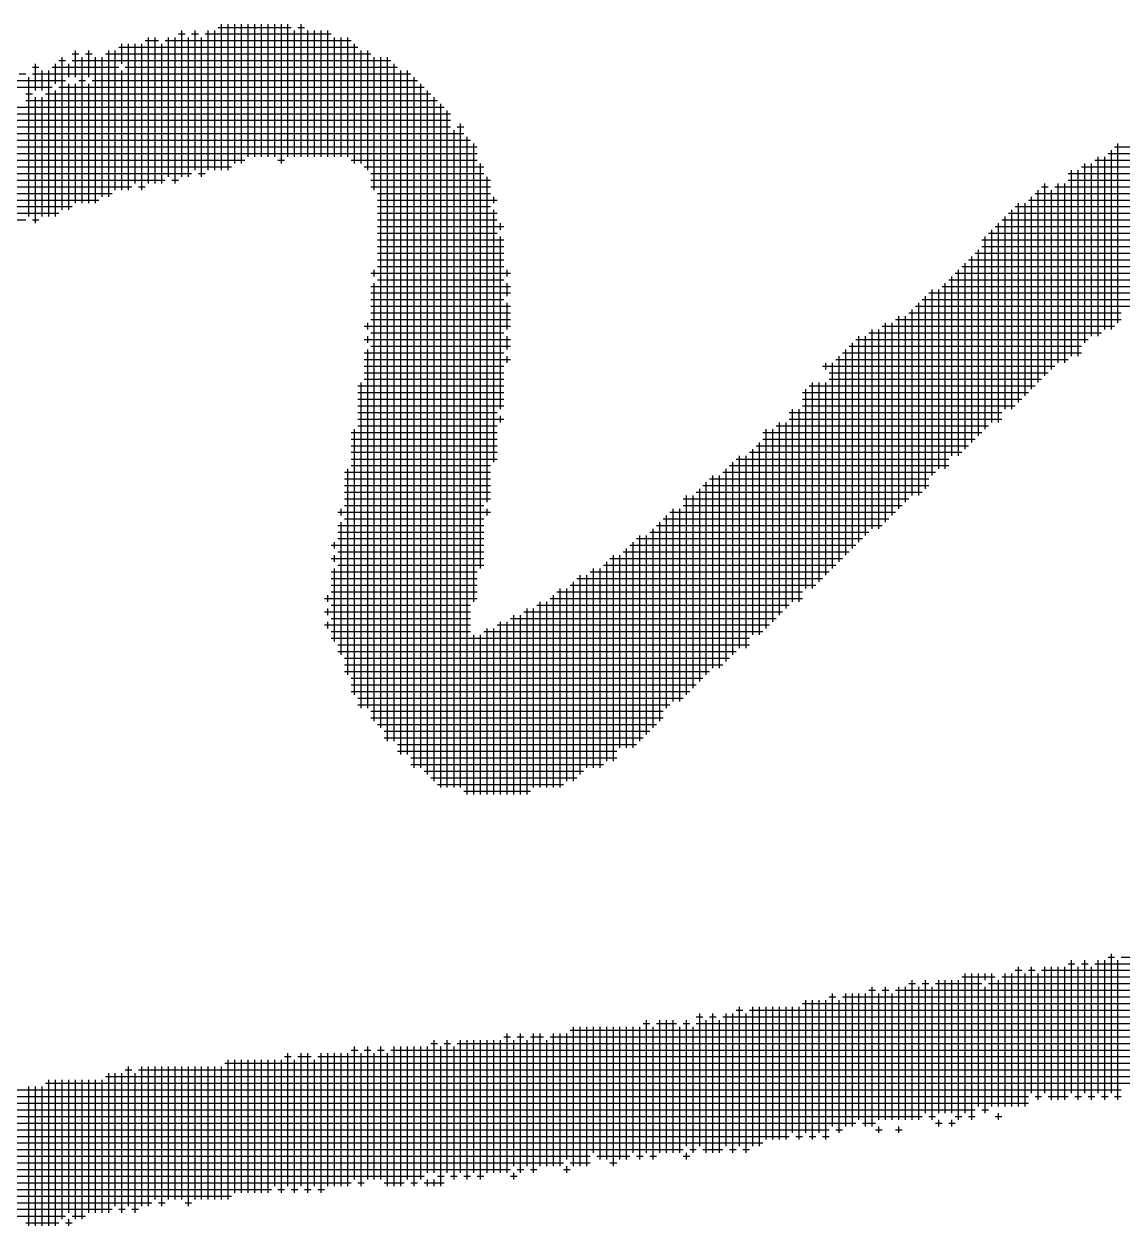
# Model space of a CAD drawing. Header units: feet. Extents: x 0 to 168200, y 0 to 118800.
# Drawn here: x 106353.8 to 106666.7, y 5468.2 to 5810.4 of the extents above; entities that cross this region are included whole.
import ezdxf
from ezdxf.enums import TextEntityAlignment as Align

# ---------------------------------------------------------------- set-up
doc = ezdxf.new("R2010")
doc.units = ezdxf.units.FT
doc.header["$LTSCALE"] = 1100
doc.header["$MEASUREMENT"] = 0
for name, color, linetype in [('CX-BORD', 3, 'CONTINUOUS'), ('CX-BORD-LIN1', 4, 'CONTINUOUS'), ('CX-BORD-LIN2', 3, 'CONTINUOUS'), ('CX-BORD-TEX2', 7, 'CONTINUOUS'), ('CX-BORD-TEX3', 6, 'CONTINUOUS')]:
    doc.layers.add(name, color=color, linetype=linetype)
doc.styles.add('TB_TEXT', font='')
doc.styles.add('TB_WBTXT', font='')
doc.styles.add('TB_WMTXT', font='')
doc.styles.get('TB_TEXT').set_extended_font_data('DotumChe')
doc.styles.get('TB_WBTXT').set_extended_font_data('Dotum')
doc.styles.get('TB_WMTXT').set_extended_font_data('DotumChe')

# ---------------------------------------------------------------- blocks, each defined once
blk = doc.blocks.new('CXBLKA1')
at = {"layer": 'CX-BORD-LIN1'}
for p, q in [((507.0504, 8.8442, 25.5521), (507.0504, 9.0521, 25.5521)), ((507.0598, 8.8442, 25.5521), (507.0598, 9.0521, 25.5521)), ((507.0693, 8.8536, 25.5521), (507.0693, 9.0521, 25.5521)), ((507.0788, 8.8536, 25.5521), (507.0788, 9.0521, 25.5521)), ((507.0882, 8.8631, 25.5521), (507.0882, 9.0521, 25.5521)), ((507.0977, 8.8631, 25.5521), (507.0977, 9.0521, 25.5521)), ((507.1071, 8.8631, 25.5521), (507.1071, 9.0521, 25.5521)), ((507.1166, 8.8631, 25.5521), (507.1166, 9.0521, 25.5521)), ((507.126, 8.8631, 25.5521), (507.126, 9.0521, 25.5521)), ((507.1355, 8.8536, 25.5521), (507.1355, 9.0521, 25.5521)), ((507.1449, 8.8631, 25.5521), (507.1449, 9.0521, 25.5521)), ((507.1638, 8.8631, 25.5521), (507.1638, 9.0521, 25.5521)), ((506.9889, 9.038, 25.5521), (506.9984, 9.038, 25.5521)), ((506.9937, 8.8347, 25.5521), (506.9937, 9.0427, 25.5521)), ((507.0078, 9.038, 25.5521), (507.0173, 9.038, 25.5521)), ((507.0126, 8.8442, 25.5521), (507.0126, 9.0427, 25.5521)), ((507.0268, 9.038, 25.5521), (507.2064, 9.038, 25.5521)), ((507.0315, 8.8442, 25.5521), (507.0315, 9.0427, 25.5521)), ((507.0409, 8.8442, 25.5521), (507.0409, 9.0427, 25.5521)), ((507.0457, 9.0474, 25.5521), (507.1497, 9.0474, 25.5521)), ((507.1544, 8.8631, 25.5521), (507.1544, 9.0427, 25.5521)), ((507.1591, 9.0474, 25.5521), (507.1686, 9.0474, 25.5521)), ((507.1733, 8.8631, 25.5521), (507.1733, 9.0427, 25.5521)), ((507.1827, 8.8631, 25.5521), (507.1827, 9.0427, 25.5521)), ((507.1922, 8.8631, 25.5521), (507.1922, 9.0427, 25.5521)), ((507.2016, 8.8631, 25.5521), (507.2016, 9.0427, 25.5521)), ((506.9039, 9.019, 25.5521), (507.2442, 9.019, 25.5521)), ((506.9086, 8.9954, 25.5521), (506.9086, 9.0238, 25.5521)), ((506.918, 8.8158, 25.5521), (506.918, 9.0238, 25.5521)), ((506.9275, 8.8252, 25.5521), (506.9275, 9.0238, 25.5521)), ((506.9369, 8.8158, 25.5521), (506.9369, 9.0238, 25.5521)), ((506.9417, 9.0285, 25.5521), (506.9606, 9.0285, 25.5521)), ((506.9464, 8.8252, 25.5521), (506.9464, 9.0332, 25.5521)), ((506.9559, 8.8252, 25.5521), (506.9559, 9.0332, 25.5521)), ((506.9653, 8.8252, 25.5521), (506.9653, 9.0238, 25.5521)), ((506.97, 9.0285, 25.5521), (507.2347, 9.0285, 25.5521)), ((506.9748, 8.8347, 25.5521), (506.9748, 9.0332, 25.5521)), ((506.9842, 8.8252, 25.5521), (506.9842, 9.0332, 25.5521)), ((507.0031, 8.8347, 25.5521), (507.0031, 9.0332, 25.5521)), ((507.022, 8.8347, 25.5521), (507.022, 9.0332, 25.5521)), ((507.2111, 8.8631, 25.5521), (507.2111, 9.0332, 25.5521)), ((507.2206, 8.8631, 25.5521), (507.2206, 9.0332, 25.5521)), ((507.23, 8.8631, 25.5521), (507.23, 9.0332, 25.5521)), ((507.2395, 8.8536, 25.5521), (507.2395, 9.0238, 25.5521)), ((506.8235, 8.7874, 25.5521), (506.8235, 9.0049, 25.5521)), ((506.8377, 9.0096, 25.5521), (506.8471, 9.0096, 25.5521)), ((506.8424, 8.9765, 25.5521), (506.8424, 9.0143, 25.5521)), ((506.8519, 8.7969, 25.5521), (506.8519, 9.0049, 25.5521)), ((506.8566, 9.0096, 25.5521), (506.866, 9.0096, 25.5521)), ((506.8613, 8.9765, 25.5521), (506.8613, 9.0143, 25.5521)), ((506.8708, 8.7969, 25.5521), (506.8708, 9.0049, 25.5521)), ((506.8802, 8.8063, 25.5521), (506.8802, 9.0049, 25.5521)), ((506.885, 9.0096, 25.5521), (507.2631, 9.0096, 25.5521)), ((506.8897, 8.8063, 25.5521), (506.8897, 9.0143, 25.5521)), ((506.8991, 8.8158, 25.5521), (506.8991, 9.0143, 25.5521)), ((507.2489, 8.8536, 25.5521), (507.2489, 9.0143, 25.5521)), ((507.2584, 8.8442, 25.5521), (507.2584, 9.0143, 25.5521)), ((507.2678, 8.8158, 25.5521), (507.2678, 9.0049, 25.5521)), ((507.2773, 8.05, 25.5521), (507.2773, 9.0049, 25.5521)), ((507.2867, 8.0311, 25.5521), (507.2867, 9.0049, 25.5521)), ((506.781, 8.9907, 25.5521), (506.7904, 8.9907, 25.5521)), ((506.7857, 8.9576, 25.5521), (506.7857, 8.9954, 25.5521)), ((506.7951, 8.9576, 25.5521), (506.7951, 8.986, 25.5521)), ((506.8046, 8.778, 25.5521), (506.8046, 8.986, 25.5521)), ((506.8093, 8.9907, 25.5521), (506.9039, 8.9907, 25.5521)), ((506.814, 8.9671, 25.5521), (506.814, 8.9954, 25.5521)), ((506.8188, 9.0001, 25.5521), (506.8282, 9.0001, 25.5521)), ((506.833, 8.9765, 25.5521), (506.833, 8.9954, 25.5521)), ((506.8377, 9.0001, 25.5521), (507.2915, 9.0001, 25.5521)), ((506.9086, 8.8158, 25.5521), (506.9086, 8.986, 25.5521)), ((506.9133, 8.9907, 25.5521), (507.3009, 8.9907, 25.5521)), ((507.2962, 8.0311, 25.5521), (507.2962, 8.9954, 25.5521)), ((507.3056, 8.0122, 25.5521), (507.3056, 8.986, 25.5521)), ((507.3151, 8.0122, 25.5521), (507.3151, 8.986, 25.5521)), ((506.7526, 8.9718, 25.5521), (506.8282, 8.9718, 25.5521)), ((506.7621, 8.9812, 25.5521), (506.7715, 8.9812, 25.5521)), ((506.7762, 8.778, 25.5521), (506.7762, 8.9765, 25.5521)), ((506.781, 8.9812, 25.5521), (507.3198, 8.9812, 25.5521)), ((506.833, 8.7874, 25.5521), (506.833, 8.9671, 25.5521)), ((506.8424, 8.7969, 25.5521), (506.8424, 8.9671, 25.5521)), ((506.8471, 8.9718, 25.5521), (506.8566, 8.9718, 25.5521)), ((506.8613, 8.7969, 25.5521), (506.8613, 8.9671, 25.5521)), ((506.866, 8.9718, 25.5521), (507.3293, 8.9718, 25.5521)), ((507.3245, 7.9933, 25.5521), (507.3245, 8.9765, 25.5521)), ((507.334, 7.9933, 25.5521), (507.334, 8.9671, 25.5521)), ((506.7053, 8.9623, 25.5521), (506.8093, 8.9623, 25.5521)), ((506.7715, 8.9529, 25.5521), (506.781, 8.9529, 25.5521)), ((506.7999, 8.9529, 25.5521), (507.3482, 8.9529, 25.5521)), ((506.814, 8.778, 25.5521), (506.814, 8.9576, 25.5521)), ((506.8188, 8.9623, 25.5521), (507.3387, 8.9623, 25.5521)), ((507.3435, 7.9839, 25.5521), (507.3435, 8.9576, 25.5521)), ((506.6013, 8.934, 25.5521), (507.3671, 8.934, 25.5521)), ((506.7715, 8.9434, 25.5521), (507.3576, 8.9434, 25.5521)), ((506.7857, 8.7685, 25.5521), (506.7857, 8.9481, 25.5521)), ((506.7951, 8.778, 25.5521), (506.7951, 8.9481, 25.5521)), ((507.3529, 7.9744, 25.5521), (507.3529, 8.9481, 25.5521)), ((507.3624, 7.965, 25.5521), (507.3624, 8.9387, 25.5521)), ((506.5541, 8.9151, 25.5521), (507.3765, 8.9151, 25.5521)), ((506.7053, 8.9245, 25.5521), (507.3765, 8.9245, 25.5521)), ((507.3718, 7.965, 25.5521), (507.3718, 8.9292, 25.5521)), ((506.5352, 8.9056, 25.5521), (507.3765, 8.9056, 25.5521)), ((507.3813, 7.965, 25.5521), (507.3813, 8.9009, 25.5521)), ((507.386, 8.9056, 25.5521), (507.3954, 8.9056, 25.5521)), ((507.3907, 7.965, 25.5521), (507.3907, 8.9103, 25.5521)), ((506.6013, 8.8867, 25.5521), (507.4049, 8.8867, 25.5521)), ((506.6297, 8.8961, 25.5521), (507.3954, 8.8961, 25.5521)), ((507.4002, 7.9555, 25.5521), (507.4002, 8.8914, 25.5521)), ((507.4096, 8.2297, 25.5521), (507.4096, 8.882, 25.5521)), ((508.3266, 8.6267, 25.5521), (508.3266, 8.882, 25.5521)), ((506.5541, 8.8678, 25.5521), (507.4144, 8.8678, 25.5521)), ((506.573, 8.8772, 25.5521), (507.4144, 8.8772, 25.5521)), ((508.3125, 8.8678, 25.5521), (508.6717, 8.8678, 25.5521)), ((508.3172, 8.6173, 25.5521), (508.3172, 8.8725, 25.5521)), ((508.3219, 8.8772, 25.5521), (508.6717, 8.8772, 25.5521)), ((506.4974, 8.8489, 25.5521), (507.0646, 8.8489, 25.5521)), ((506.5352, 8.8583, 25.5521), (507.0835, 8.8583, 25.5521)), ((507.1307, 8.8583, 25.5521), (507.1402, 8.8583, 25.5521)), ((507.2347, 8.8583, 25.5521), (507.4144, 8.8583, 25.5521)), ((507.2536, 8.8489, 25.5521), (507.4238, 8.8489, 25.5521)), ((507.4191, 8.2769, 25.5521), (507.4191, 8.8536, 25.5521)), ((508.2746, 8.8489, 25.5521), (508.6339, 8.8489, 25.5521)), ((508.2794, 8.5984, 25.5521), (508.2794, 8.8536, 25.5521)), ((508.2888, 8.6078, 25.5521), (508.2888, 8.8536, 25.5521)), ((508.2935, 8.8583, 25.5521), (508.6528, 8.8583, 25.5521)), ((508.2983, 8.6078, 25.5521), (508.2983, 8.8631, 25.5521)), ((508.3077, 8.6173, 25.5521), (508.3077, 8.8631, 25.5521)), ((506.4501, 8.83, 25.5521), (506.97, 8.83, 25.5521)), ((506.4784, 8.8394, 25.5521), (507.0078, 8.8394, 25.5521)), ((506.9795, 8.83, 25.5521), (506.9889, 8.83, 25.5521)), ((507.0173, 8.8394, 25.5521), (507.0268, 8.8394, 25.5521)), ((507.2631, 8.8394, 25.5521), (507.4238, 8.8394, 25.5521)), ((507.2631, 8.83, 25.5521), (507.4333, 8.83, 25.5521)), ((507.4285, 8.3715, 25.5521), (507.4285, 8.8347, 25.5521)), ((508.2557, 8.8394, 25.5521), (508.615, 8.8394, 25.5521)), ((508.2557, 8.83, 25.5521), (508.6055, 8.83, 25.5521)), ((508.2605, 8.5794, 25.5521), (508.2605, 8.8442, 25.5521)), ((508.2699, 8.5794, 25.5521), (508.2699, 8.8442, 25.5521)), ((506.4312, 8.8205, 25.5521), (506.9228, 8.8205, 25.5521)), ((506.9322, 8.8205, 25.5521), (506.9417, 8.8205, 25.5521)), ((507.2631, 8.8205, 25.5521), (507.4333, 8.8205, 25.5521)), ((508.2132, 8.5416, 25.5521), (508.2132, 8.8158, 25.5521)), ((508.2179, 8.8205, 25.5521), (508.2274, 8.8205, 25.5521)), ((508.2226, 8.5511, 25.5521), (508.2226, 8.8252, 25.5521)), ((508.2321, 8.5605, 25.5521), (508.2321, 8.8158, 25.5521)), ((508.2368, 8.8205, 25.5521), (508.5866, 8.8205, 25.5521)), ((508.2416, 8.57, 25.5521), (508.2416, 8.8252, 25.5521)), ((508.251, 8.57, 25.5521), (508.251, 8.8252, 25.5521)), ((506.4028, 8.8016, 25.5521), (506.8755, 8.8016, 25.5521)), ((506.4217, 8.8111, 25.5521), (506.8944, 8.8111, 25.5521)), ((507.2726, 8.8111, 25.5521), (507.4333, 8.8111, 25.5521)), ((507.2726, 8.8016, 25.5521), (507.4427, 8.8016, 25.5521)), ((507.438, 8.7969, 25.5521), (507.438, 8.8063, 25.5521)), ((508.1848, 8.5133, 25.5521), (508.1848, 8.7969, 25.5521)), ((508.1943, 8.5227, 25.5521), (508.1943, 8.7969, 25.5521)), ((508.199, 8.8016, 25.5521), (508.5582, 8.8016, 25.5521)), ((508.2037, 8.5322, 25.5521), (508.2037, 8.8063, 25.5521)), ((508.2085, 8.8111, 25.5521), (508.5772, 8.8111, 25.5521)), ((506.1476, 8.7827, 25.5521), (506.8188, 8.7827, 25.5521)), ((506.3839, 8.7922, 25.5521), (506.8377, 8.7922, 25.5521)), ((507.2726, 8.7922, 25.5521), (507.4333, 8.7922, 25.5521)), ((507.2726, 8.7827, 25.5521), (507.4427, 8.7827, 25.5521)), ((507.438, 8.4282, 25.5521), (507.438, 8.7874, 25.5521)), ((508.1706, 8.7827, 25.5521), (508.5393, 8.7827, 25.5521)), ((508.1754, 8.5038, 25.5521), (508.1754, 8.7874, 25.5521)), ((508.1801, 8.7922, 25.5521), (508.5582, 8.7922, 25.5521)), ((506.1476, 8.7733, 25.5521), (506.7715, 8.7733, 25.5521)), ((506.781, 8.7733, 25.5521), (506.7904, 8.7733, 25.5521)), ((507.2726, 8.7733, 25.5521), (507.4427, 8.7733, 25.5521)), ((507.2726, 8.7638, 25.5521), (507.4522, 8.7638, 25.5521)), ((507.4474, 8.7591, 25.5521), (507.4474, 8.7685, 25.5521)), ((508.1517, 8.7638, 25.5521), (508.511, 8.7638, 25.5521)), ((508.1565, 8.4849, 25.5521), (508.1565, 8.7685, 25.5521)), ((508.1612, 8.7733, 25.5521), (508.5204, 8.7733, 25.5521)), ((508.1659, 8.5038, 25.5521), (508.1659, 8.778, 25.5521)), ((507.2726, 8.7543, 25.5521), (507.4427, 8.7543, 25.5521)), ((507.2726, 8.7449, 25.5521), (507.4522, 8.7449, 25.5521)), ((507.4474, 8.5038, 25.5521), (507.4474, 8.7496, 25.5521)), ((508.1328, 8.7449, 25.5521), (508.4826, 8.7449, 25.5521)), ((508.1376, 8.4755, 25.5521), (508.1376, 8.7496, 25.5521)), ((508.1423, 8.7543, 25.5521), (508.5015, 8.7543, 25.5521)), ((508.147, 8.4849, 25.5521), (508.147, 8.7591, 25.5521)), ((507.2726, 8.7354, 25.5521), (507.4522, 8.7354, 25.5521)), ((508.1281, 8.466, 25.5521), (508.1281, 8.7307, 25.5521)), ((508.1328, 8.7354, 25.5521), (508.4732, 8.7354, 25.5521)), ((507.2726, 8.726, 25.5521), (507.4522, 8.726, 25.5521)), ((507.2726, 8.7165, 25.5521), (507.4522, 8.7165, 25.5521)), ((508.1092, 8.4471, 25.5521), (508.1092, 8.7118, 25.5521)), ((508.1139, 8.7165, 25.5521), (508.4448, 8.7165, 25.5521)), ((508.1187, 8.4566, 25.5521), (508.1187, 8.7213, 25.5521)), ((508.1234, 8.726, 25.5521), (508.4637, 8.726, 25.5521)), ((507.2631, 8.6976, 25.5521), (507.4616, 8.6976, 25.5521)), ((507.2678, 8.6929, 25.5521), (507.2678, 8.7023, 25.5521)), ((507.2726, 8.7071, 25.5521), (507.4522, 8.7071, 25.5521)), ((507.4569, 8.6929, 25.5521), (507.4569, 8.7023, 25.5521)), ((508.0903, 8.4376, 25.5521), (508.0903, 8.6929, 25.5521)), ((508.095, 8.6976, 25.5521), (508.407, 8.6976, 25.5521)), ((508.0997, 8.4376, 25.5521), (508.0997, 8.7023, 25.5521)), ((508.1045, 8.7071, 25.5521), (508.4259, 8.7071, 25.5521)), ((507.2631, 8.6787, 25.5521), (507.4616, 8.6787, 25.5521)), ((507.2678, 8.0595, 25.5521), (507.2678, 8.6834, 25.5521)), ((507.2726, 8.6882, 25.5521), (507.4522, 8.6882, 25.5521)), ((507.4569, 8.6645, 25.5521), (507.4569, 8.6834, 25.5521)), ((508.0761, 8.6787, 25.5521), (508.3881, 8.6787, 25.5521)), ((508.0808, 8.4187, 25.5521), (508.0808, 8.6834, 25.5521)), ((508.0856, 8.6882, 25.5521), (508.3975, 8.6882, 25.5521)), ((507.2631, 8.6693, 25.5521), (507.4616, 8.6693, 25.5521)), ((507.2631, 8.6598, 25.5521), (507.4522, 8.6598, 25.5521)), ((508.0478, 8.6598, 25.5521), (508.3597, 8.6598, 25.5521)), ((508.0525, 8.3904, 25.5521), (508.0525, 8.6645, 25.5521)), ((508.0572, 8.6693, 25.5521), (508.3692, 8.6693, 25.5521)), ((508.0619, 8.4093, 25.5521), (508.0619, 8.674, 25.5521)), ((508.0714, 8.4187, 25.5521), (508.0714, 8.674, 25.5521)), ((507.2631, 8.6504, 25.5521), (507.4616, 8.6504, 25.5521)), ((507.4569, 8.6173, 25.5521), (507.4569, 8.6551, 25.5521)), ((508.0336, 8.3809, 25.5521), (508.0336, 8.6456, 25.5521)), ((508.0383, 8.6504, 25.5521), (508.3503, 8.6504, 25.5521)), ((508.043, 8.3809, 25.5521), (508.043, 8.6551, 25.5521)), ((507.2584, 8.6173, 25.5521), (507.2584, 8.6267, 25.5521)), ((507.2631, 8.6409, 25.5521), (507.4616, 8.6409, 25.5521)), ((507.2631, 8.6314, 25.5521), (507.4616, 8.6314, 25.5521)), ((507.9958, 8.3431, 25.5521), (507.9958, 8.6267, 25.5521)), ((508.0052, 8.3526, 25.5521), (508.0052, 8.6267, 25.5521)), ((508.0099, 8.6314, 25.5521), (508.3314, 8.6314, 25.5521)), ((508.0147, 8.362, 25.5521), (508.0147, 8.6362, 25.5521)), ((508.0241, 8.3715, 25.5521), (508.0241, 8.6362, 25.5521)), ((508.0288, 8.6409, 25.5521), (508.3314, 8.6409, 25.5521)), ((507.2536, 8.622, 25.5521), (507.4616, 8.622, 25.5521)), ((507.2584, 8.5984, 25.5521), (507.2584, 8.6078, 25.5521)), ((507.2631, 8.6125, 25.5521), (507.4522, 8.6125, 25.5521)), ((507.4569, 8.5889, 25.5521), (507.4569, 8.6078, 25.5521)), ((507.9579, 8.3147, 25.5521), (507.9579, 8.6078, 25.5521)), ((507.9674, 8.3242, 25.5521), (507.9674, 8.6078, 25.5521)), ((507.9721, 8.6125, 25.5521), (508.303, 8.6125, 25.5521)), ((507.9768, 8.3337, 25.5521), (507.9768, 8.6173, 25.5521)), ((507.9863, 8.3337, 25.5521), (507.9863, 8.6173, 25.5521)), ((507.991, 8.622, 25.5521), (508.3219, 8.622, 25.5521)), ((507.2536, 8.6031, 25.5521), (507.4616, 8.6031, 25.5521)), ((507.2631, 8.5936, 25.5521), (507.4616, 8.5936, 25.5521)), ((507.9438, 8.5936, 25.5521), (508.2746, 8.5936, 25.5521)), ((507.9485, 8.3053, 25.5521), (507.9485, 8.5984, 25.5521)), ((507.9532, 8.6031, 25.5521), (508.2841, 8.6031, 25.5521)), ((507.2536, 8.5842, 25.5521), (507.4522, 8.5842, 25.5521)), ((507.2536, 8.5747, 25.5521), (507.4616, 8.5747, 25.5521)), ((507.2584, 8.0784, 25.5521), (507.2584, 8.5889, 25.5521)), ((507.4569, 8.57, 25.5521), (507.4569, 8.5794, 25.5521)), ((507.9249, 8.5747, 25.5521), (508.2557, 8.5747, 25.5521)), ((507.9296, 8.2864, 25.5521), (507.9296, 8.5794, 25.5521)), ((507.9343, 8.5842, 25.5521), (508.2746, 8.5842, 25.5521)), ((507.939, 8.2958, 25.5521), (507.939, 8.5889, 25.5521)), ((507.2536, 8.5653, 25.5521), (507.4522, 8.5653, 25.5521)), ((507.2536, 8.5558, 25.5521), (507.4522, 8.5558, 25.5521)), ((507.9059, 8.5653, 25.5521), (508.2368, 8.5653, 25.5521)), ((507.9107, 8.5605, 25.5521), (507.9107, 8.57, 25.5521)), ((507.9154, 8.5558, 25.5521), (508.2274, 8.5558, 25.5521)), ((507.9201, 8.2769, 25.5521), (507.9201, 8.57, 25.5521)), ((507.2489, 8.0784, 25.5521), (507.2489, 8.5416, 25.5521)), ((507.2536, 8.5464, 25.5521), (507.4522, 8.5464, 25.5521)), ((507.8918, 8.2486, 25.5521), (507.8918, 8.5416, 25.5521)), ((507.9012, 8.258, 25.5521), (507.9012, 8.5416, 25.5521)), ((507.9107, 8.2675, 25.5521), (507.9107, 8.5416, 25.5521)), ((507.9154, 8.5464, 25.5521), (508.2179, 8.5464, 25.5521)), ((507.2442, 8.5369, 25.5521), (507.4522, 8.5369, 25.5521)), ((507.2442, 8.5275, 25.5521), (507.4522, 8.5275, 25.5521)), ((507.8776, 8.5275, 25.5521), (508.199, 8.5275, 25.5521)), ((507.8823, 8.2486, 25.5521), (507.8823, 8.5322, 25.5521)), ((507.887, 8.5369, 25.5521), (508.2085, 8.5369, 25.5521)), ((507.2442, 8.518, 25.5521), (507.4522, 8.518, 25.5521)), ((507.2442, 8.5085, 25.5521), (507.4522, 8.5085, 25.5521)), ((507.8776, 8.518, 25.5521), (508.1896, 8.518, 25.5521)), ((507.8776, 8.5085, 25.5521), (508.1801, 8.5085, 25.5521)), ((507.2442, 8.4991, 25.5521), (507.4427, 8.4991, 25.5521)), ((507.2442, 8.4896, 25.5521), (507.4522, 8.4896, 25.5521)), ((507.4474, 8.4849, 25.5521), (507.4474, 8.4944, 25.5521)), ((507.8587, 8.4991, 25.5521), (508.1612, 8.4991, 25.5521)), ((507.8587, 8.4896, 25.5521), (508.1612, 8.4896, 25.5521)), ((507.8634, 8.2297, 25.5521), (507.8634, 8.5038, 25.5521)), ((507.8729, 8.2297, 25.5521), (507.8729, 8.5038, 25.5521)), ((507.2347, 8.4707, 25.5521), (507.4427, 8.4707, 25.5521)), ((507.2395, 8.0973, 25.5521), (507.2395, 8.4755, 25.5521)), ((507.2442, 8.4802, 25.5521), (507.4427, 8.4802, 25.5521)), ((507.8209, 8.4707, 25.5521), (508.1328, 8.4707, 25.5521)), ((507.8256, 8.1918, 25.5521), (507.8256, 8.4755, 25.5521)), ((507.835, 8.2013, 25.5521), (507.835, 8.4755, 25.5521)), ((507.8398, 8.4802, 25.5521), (508.1423, 8.4802, 25.5521)), ((507.8445, 8.2108, 25.5521), (507.8445, 8.4849, 25.5521)), ((507.854, 8.2202, 25.5521), (507.854, 8.4849, 25.5521)), ((507.2347, 8.4613, 25.5521), (507.4427, 8.4613, 25.5521)), ((507.8161, 8.1824, 25.5521), (507.8161, 8.4566, 25.5521)), ((507.8209, 8.4613, 25.5521), (508.1234, 8.4613, 25.5521)), ((507.2347, 8.4518, 25.5521), (507.4427, 8.4518, 25.5521)), ((507.2347, 8.4424, 25.5521), (507.4427, 8.4424, 25.5521)), ((507.7878, 8.1635, 25.5521), (507.7878, 8.4376, 25.5521)), ((507.7972, 8.1635, 25.5521), (507.7972, 8.4376, 25.5521)), ((507.802, 8.4424, 25.5521), (508.1045, 8.4424, 25.5521)), ((507.8067, 8.1824, 25.5521), (507.8067, 8.4471, 25.5521)), ((507.8114, 8.4518, 25.5521), (508.1139, 8.4518, 25.5521)), ((507.23, 8.1257, 25.5521), (507.23, 8.4187, 25.5521)), ((507.2347, 8.4329, 25.5521), (507.4427, 8.4329, 25.5521)), ((507.2347, 8.4235, 25.5521), (507.4333, 8.4235, 25.5521)), ((507.7689, 8.1446, 25.5521), (507.7689, 8.4187, 25.5521)), ((507.7736, 8.4235, 25.5521), (508.0856, 8.4235, 25.5521)), ((507.7783, 8.154, 25.5521), (507.7783, 8.4282, 25.5521)), ((507.783, 8.4329, 25.5521), (508.0856, 8.4329, 25.5521)), ((507.2253, 8.414, 25.5521), (507.4333, 8.414, 25.5521)), ((507.2253, 8.4046, 25.5521), (507.4333, 8.4046, 25.5521)), ((507.7452, 8.4046, 25.5521), (508.0572, 8.4046, 25.5521)), ((507.75, 8.1351, 25.5521), (507.75, 8.4093, 25.5521)), ((507.7594, 8.1351, 25.5521), (507.7594, 8.4093, 25.5521)), ((507.7641, 8.414, 25.5521), (508.0667, 8.414, 25.5521)), ((507.2253, 8.3951, 25.5521), (507.4333, 8.3951, 25.5521)), ((507.2253, 8.3856, 25.5521), (507.4333, 8.3856, 25.5521)), ((507.7263, 8.3856, 25.5521), (508.0478, 8.3856, 25.5521)), ((507.7311, 8.1162, 25.5521), (507.7311, 8.3904, 25.5521)), ((507.7358, 8.3951, 25.5521), (508.0572, 8.3951, 25.5521)), ((507.7405, 8.1257, 25.5521), (507.7405, 8.3998, 25.5521)), ((507.2253, 8.3762, 25.5521), (507.4333, 8.3762, 25.5521)), ((507.7074, 8.3762, 25.5521), (508.0288, 8.3762, 25.5521)), ((507.7121, 8.0973, 25.5521), (507.7121, 8.3809, 25.5521)), ((507.7216, 8.1068, 25.5521), (507.7216, 8.3809, 25.5521)), ((507.2158, 8.3573, 25.5521), (507.4333, 8.3573, 25.5521)), ((507.2206, 8.3526, 25.5521), (507.2206, 8.362, 25.5521)), ((507.2253, 8.3667, 25.5521), (507.4238, 8.3667, 25.5521)), ((507.4285, 8.3526, 25.5521), (507.4285, 8.362, 25.5521)), ((507.6838, 8.0784, 25.5521), (507.6838, 8.3526, 25.5521)), ((507.6885, 8.3573, 25.5521), (508.0099, 8.3573, 25.5521)), ((507.6932, 8.0879, 25.5521), (507.6932, 8.362, 25.5521)), ((507.7027, 8.0879, 25.5521), (507.7027, 8.362, 25.5521)), ((507.7074, 8.3667, 25.5521), (508.0194, 8.3667, 25.5521)), ((507.2158, 8.3384, 25.5521), (507.4238, 8.3384, 25.5521)), ((507.2206, 8.154, 25.5521), (507.2206, 8.3431, 25.5521)), ((507.2253, 8.3478, 25.5521), (507.4238, 8.3478, 25.5521)), ((507.6649, 8.05, 25.5521), (507.6649, 8.3337, 25.5521)), ((507.6696, 8.3384, 25.5521), (507.991, 8.3384, 25.5521)), ((507.6743, 8.0595, 25.5521), (507.6743, 8.3431, 25.5521)), ((507.6791, 8.3478, 25.5521), (508.0005, 8.3478, 25.5521)), ((507.2158, 8.3289, 25.5521), (507.4238, 8.3289, 25.5521)), ((507.2158, 8.3195, 25.5521), (507.4238, 8.3195, 25.5521)), ((507.6412, 8.3195, 25.5521), (507.9627, 8.3195, 25.5521)), ((507.646, 8.0311, 25.5521), (507.646, 8.3242, 25.5521)), ((507.6554, 8.0406, 25.5521), (507.6554, 8.3242, 25.5521)), ((507.6602, 8.3289, 25.5521), (507.9721, 8.3289, 25.5521)), ((507.2064, 8.31, 25.5521), (507.4238, 8.31, 25.5521)), ((507.2111, 8.3053, 25.5521), (507.2111, 8.3147, 25.5521)), ((507.2158, 8.3006, 25.5521), (507.4238, 8.3006, 25.5521)), ((507.6223, 8.3006, 25.5521), (507.9438, 8.3006, 25.5521)), ((507.6271, 8.0217, 25.5521), (507.6271, 8.3053, 25.5521)), ((507.6318, 8.31, 25.5521), (507.9532, 8.31, 25.5521)), ((507.6365, 8.0217, 25.5521), (507.6365, 8.3147, 25.5521)), ((507.2064, 8.2911, 25.5521), (507.4238, 8.2911, 25.5521)), ((507.2111, 8.2864, 25.5521), (507.2111, 8.2958, 25.5521)), ((507.5987, 8.0028, 25.5521), (507.5987, 8.2864, 25.5521)), ((507.6034, 8.2911, 25.5521), (507.9343, 8.2911, 25.5521)), ((507.6082, 8.0028, 25.5521), (507.6082, 8.2958, 25.5521)), ((507.6176, 8.0217, 25.5521), (507.6176, 8.2958, 25.5521)), ((507.2064, 8.2722, 25.5521), (507.4144, 8.2722, 25.5521)), ((507.2111, 8.1729, 25.5521), (507.2111, 8.2769, 25.5521)), ((507.2158, 8.2817, 25.5521), (507.4238, 8.2817, 25.5521)), ((507.5609, 7.9839, 25.5521), (507.5609, 8.2675, 25.5521)), ((507.5703, 7.9933, 25.5521), (507.5703, 8.2675, 25.5521)), ((507.5751, 8.2722, 25.5521), (507.9154, 8.2722, 25.5521)), ((507.5798, 7.9933, 25.5521), (507.5798, 8.2769, 25.5521)), ((507.5892, 7.9933, 25.5521), (507.5892, 8.2769, 25.5521)), ((507.594, 8.2817, 25.5521), (507.9249, 8.2817, 25.5521)), ((507.2064, 8.2628, 25.5521), (507.4144, 8.2628, 25.5521)), ((507.2064, 8.2533, 25.5521), (507.4144, 8.2533, 25.5521)), ((507.5325, 7.965, 25.5521), (507.5325, 8.2486, 25.5521)), ((507.542, 7.9744, 25.5521), (507.542, 8.2486, 25.5521)), ((507.5467, 8.2533, 25.5521), (507.8965, 8.2533, 25.5521)), ((507.5514, 7.9744, 25.5521), (507.5514, 8.258, 25.5521)), ((507.5562, 8.2628, 25.5521), (507.9059, 8.2628, 25.5521)), ((507.1969, 8.2344, 25.5521), (507.4144, 8.2344, 25.5521)), ((507.2016, 8.2297, 25.5521), (507.2016, 8.2391, 25.5521)), ((507.2064, 8.2438, 25.5521), (507.4144, 8.2438, 25.5521)), ((507.5183, 8.2344, 25.5521), (507.8776, 8.2344, 25.5521)), ((507.5231, 7.965, 25.5521), (507.5231, 8.2391, 25.5521)), ((507.5278, 8.2438, 25.5521), (507.8776, 8.2438, 25.5521)), ((507.1969, 8.2155, 25.5521), (507.4049, 8.2155, 25.5521)), ((507.2016, 8.2108, 25.5521), (507.2016, 8.2202, 25.5521)), ((507.2064, 8.2249, 25.5521), (507.4049, 8.2249, 25.5521)), ((507.4805, 8.2155, 25.5521), (507.8492, 8.2155, 25.5521)), ((507.4853, 7.9555, 25.5521), (507.4853, 8.2202, 25.5521)), ((507.4947, 7.965, 25.5521), (507.4947, 8.2202, 25.5521)), ((507.4994, 8.2249, 25.5521), (507.8587, 8.2249, 25.5521)), ((507.5042, 7.965, 25.5521), (507.5042, 8.2297, 25.5521)), ((507.5136, 7.965, 25.5521), (507.5136, 8.2297, 25.5521)), ((507.1969, 8.1966, 25.5521), (507.4049, 8.1966, 25.5521)), ((507.2016, 8.1918, 25.5521), (507.2016, 8.2013, 25.5521)), ((507.2064, 8.206, 25.5521), (507.4049, 8.206, 25.5521)), ((507.4427, 8.1966, 25.5521), (507.8303, 8.1966, 25.5521)), ((507.4474, 7.9555, 25.5521), (507.4474, 8.2013, 25.5521)), ((507.4569, 7.9555, 25.5521), (507.4569, 8.2013, 25.5521)), ((507.4616, 8.206, 25.5521), (507.8398, 8.206, 25.5521)), ((507.4664, 7.9555, 25.5521), (507.4664, 8.2108, 25.5521)), ((507.4758, 7.9555, 25.5521), (507.4758, 8.2108, 25.5521)), ((507.2064, 8.1871, 25.5521), (507.4049, 8.1871, 25.5521)), ((507.4096, 7.9555, 25.5521), (507.4096, 8.1824, 25.5521)), ((507.4191, 7.9555, 25.5521), (507.4191, 8.1824, 25.5521)), ((507.4238, 8.1871, 25.5521), (507.8209, 8.1871, 25.5521)), ((507.4285, 7.9555, 25.5521), (507.4285, 8.1918, 25.5521)), ((507.438, 7.9555, 25.5521), (507.438, 8.1918, 25.5521)), ((507.2064, 8.1777, 25.5521), (507.802, 8.1777, 25.5521)), ((507.2158, 8.1682, 25.5521), (507.802, 8.1682, 25.5521)), ((507.2158, 8.1588, 25.5521), (507.783, 8.1588, 25.5521)), ((507.2253, 8.1493, 25.5521), (507.7736, 8.1493, 25.5521)), ((507.2253, 8.1399, 25.5521), (507.7641, 8.1399, 25.5521)), ((507.2253, 8.1304, 25.5521), (507.7452, 8.1304, 25.5521)), ((507.2347, 8.1209, 25.5521), (507.7358, 8.1209, 25.5521)), ((507.2347, 8.1115, 25.5521), (507.7263, 8.1115, 25.5521)), ((507.2347, 8.102, 25.5521), (507.7169, 8.102, 25.5521)), ((507.2442, 8.0926, 25.5521), (507.7074, 8.0926, 25.5521)), ((507.2442, 8.0831, 25.5521), (507.6885, 8.0831, 25.5521)), ((507.2631, 8.0737, 25.5521), (507.6791, 8.0737, 25.5521)), ((507.2631, 8.0642, 25.5521), (507.6791, 8.0642, 25.5521)), ((507.2726, 8.0548, 25.5521), (507.6696, 8.0548, 25.5521)), ((507.282, 8.0453, 25.5521), (507.6602, 8.0453, 25.5521)), ((507.282, 8.0359, 25.5521), (507.6507, 8.0359, 25.5521)), ((507.3009, 8.0264, 25.5521), (507.6412, 8.0264, 25.5521)), ((507.3009, 8.017, 25.5521), (507.6129, 8.017, 25.5521)), ((507.3198, 8.0075, 25.5521), (507.6129, 8.0075, 25.5521)), ((507.3198, 7.998, 25.5521), (507.594, 7.998, 25.5521)), ((507.3387, 7.9886, 25.5521), (507.5656, 7.9886, 25.5521)), ((507.3482, 7.9791, 25.5521), (507.5562, 7.9791, 25.5521)), ((507.3576, 7.9697, 25.5521), (507.5373, 7.9697, 25.5521)), ((507.3954, 7.9602, 25.5521), (507.49, 7.9602, 25.5521)), ((508.2605, 7.5301, 25.5521), (508.2605, 7.7192, 25.5521)), ((508.2794, 7.5301, 25.5521), (508.2794, 7.7192, 25.5521)), ((508.2983, 7.5301, 25.5521), (508.2983, 7.7192, 25.5521)), ((508.3077, 7.5206, 25.5521), (508.3077, 7.7192, 25.5521)), ((508.3125, 7.7239, 25.5521), (508.3219, 7.7239, 25.5521)), ((508.3172, 7.5301, 25.5521), (508.3172, 7.7286, 25.5521)), ((508.3266, 7.5206, 25.5521), (508.3266, 7.7192, 25.5521)), ((508.3314, 7.7239, 25.5521), (508.3786, 7.7239, 25.5521)), ((508.1092, 7.5017, 25.5521), (508.1092, 7.7003, 25.5521)), ((508.1187, 7.4923, 25.5521), (508.1187, 7.7003, 25.5521)), ((508.1281, 7.5112, 25.5521), (508.1281, 7.7003, 25.5521)), ((508.1376, 7.6908, 25.5521), (508.1376, 7.7003, 25.5521)), ((508.147, 7.5112, 25.5521), (508.147, 7.7003, 25.5521)), ((508.1659, 7.5112, 25.5521), (508.1659, 7.7003, 25.5521)), ((508.1754, 7.5112, 25.5521), (508.1754, 7.7003, 25.5521)), ((508.1801, 7.705, 25.5521), (508.1896, 7.705, 25.5521)), ((508.1848, 7.5112, 25.5521), (508.1848, 7.7097, 25.5521)), ((508.1943, 7.5112, 25.5521), (508.1943, 7.7003, 25.5521)), ((508.199, 7.705, 25.5521), (508.2085, 7.705, 25.5521)), ((508.2037, 7.5301, 25.5521), (508.2037, 7.7097, 25.5521)), ((508.2132, 7.5206, 25.5521), (508.2132, 7.7003, 25.5521)), ((508.2179, 7.705, 25.5521), (509.6643, 7.705, 25.5521)), ((508.2226, 7.5301, 25.5521), (508.2226, 7.7097, 25.5521)), ((508.2321, 7.5206, 25.5521), (508.2321, 7.7097, 25.5521)), ((508.2416, 7.5206, 25.5521), (508.2416, 7.7097, 25.5521)), ((508.251, 7.5206, 25.5521), (508.251, 7.7097, 25.5521)), ((508.2557, 7.7144, 25.5521), (508.2652, 7.7144, 25.5521)), ((508.2699, 7.5206, 25.5521), (508.2699, 7.7097, 25.5521)), ((508.2746, 7.7144, 25.5521), (508.2841, 7.7144, 25.5521)), ((508.2888, 7.5206, 25.5521), (508.2888, 7.7097, 25.5521)), ((508.2935, 7.7144, 25.5521), (509.6738, 7.7144, 25.5521)), ((508.0288, 7.6861, 25.5521), (508.0383, 7.6861, 25.5521)), ((508.0336, 7.4923, 25.5521), (508.0336, 7.6908, 25.5521)), ((508.0478, 7.6861, 25.5521), (508.0572, 7.6861, 25.5521)), ((508.0525, 7.5017, 25.5521), (508.0525, 7.6908, 25.5521)), ((508.0667, 7.6861, 25.5521), (508.1328, 7.6861, 25.5521)), ((508.0714, 7.5017, 25.5521), (508.0714, 7.6908, 25.5521)), ((508.0808, 7.5017, 25.5521), (508.0808, 7.6908, 25.5521)), ((508.0903, 7.5017, 25.5521), (508.0903, 7.6908, 25.5521)), ((508.0997, 7.4923, 25.5521), (508.0997, 7.6908, 25.5521)), ((508.1045, 7.6955, 25.5521), (508.1517, 7.6955, 25.5521)), ((508.1423, 7.6861, 25.5521), (509.4847, 7.6861, 25.5521)), ((508.1565, 7.5112, 25.5521), (508.1565, 7.6908, 25.5521)), ((508.1612, 7.6955, 25.5521), (509.5414, 7.6955, 25.5521)), ((507.9154, 7.6672, 25.5521), (507.9249, 7.6672, 25.5521)), ((507.9201, 7.4828, 25.5521), (507.9201, 7.6719, 25.5521)), ((507.9343, 7.6672, 25.5521), (509.3618, 7.6672, 25.5521)), ((507.939, 7.4828, 25.5521), (507.939, 7.6719, 25.5521)), ((507.9485, 7.4828, 25.5521), (507.9485, 7.6719, 25.5521)), ((507.9579, 7.4923, 25.5521), (507.9579, 7.6719, 25.5521)), ((507.9674, 7.4828, 25.5521), (507.9674, 7.6719, 25.5521)), ((507.9721, 7.6766, 25.5521), (507.9816, 7.6766, 25.5521)), ((507.9768, 7.4828, 25.5521), (507.9768, 7.6814, 25.5521)), ((507.9863, 7.4923, 25.5521), (507.9863, 7.6719, 25.5521)), ((507.991, 7.6766, 25.5521), (508.0005, 7.6766, 25.5521)), ((507.9958, 7.4923, 25.5521), (507.9958, 7.6814, 25.5521)), ((508.0052, 7.4923, 25.5521), (508.0052, 7.6719, 25.5521)), ((508.0099, 7.6766, 25.5521), (509.4469, 7.6766, 25.5521)), ((508.0147, 7.4923, 25.5521), (508.0147, 7.6814, 25.5521)), ((508.0241, 7.4923, 25.5521), (508.0241, 7.6814, 25.5521)), ((508.043, 7.4923, 25.5521), (508.043, 7.6814, 25.5521)), ((508.0619, 7.4923, 25.5521), (508.0619, 7.6814, 25.5521)), ((508.1376, 7.5017, 25.5521), (508.1376, 7.6814, 25.5521)), ((507.7878, 7.4545, 25.5521), (507.7878, 7.653, 25.5521)), ((507.8067, 7.4545, 25.5521), (507.8067, 7.653, 25.5521)), ((507.8161, 7.4545, 25.5521), (507.8161, 7.653, 25.5521)), ((507.8256, 7.4639, 25.5521), (507.8256, 7.653, 25.5521)), ((507.835, 7.4639, 25.5521), (507.835, 7.653, 25.5521)), ((507.8445, 7.4639, 25.5521), (507.8445, 7.653, 25.5521)), ((507.854, 7.4639, 25.5521), (507.854, 7.653, 25.5521)), ((507.8634, 7.4734, 25.5521), (507.8634, 7.653, 25.5521)), ((507.8729, 7.4639, 25.5521), (507.8729, 7.653, 25.5521)), ((507.8776, 7.6577, 25.5521), (509.22, 7.6577, 25.5521)), ((507.8823, 7.4734, 25.5521), (507.8823, 7.6624, 25.5521)), ((507.8918, 7.4639, 25.5521), (507.8918, 7.6624, 25.5521)), ((507.9012, 7.4734, 25.5521), (507.9012, 7.6624, 25.5521)), ((507.9107, 7.4639, 25.5521), (507.9107, 7.6624, 25.5521)), ((507.9296, 7.4734, 25.5521), (507.9296, 7.6624, 25.5521)), ((507.6554, 7.445, 25.5521), (507.6554, 7.6341, 25.5521)), ((507.6743, 7.445, 25.5521), (507.6743, 7.6341, 25.5521)), ((507.6838, 7.445, 25.5521), (507.6838, 7.6341, 25.5521)), ((507.6932, 7.445, 25.5521), (507.6932, 7.6341, 25.5521)), ((507.7121, 7.4545, 25.5521), (507.7121, 7.6341, 25.5521)), ((507.7263, 7.6388, 25.5521), (507.7358, 7.6388, 25.5521)), ((507.7311, 7.4545, 25.5521), (507.7311, 7.6435, 25.5521)), ((507.7405, 7.445, 25.5521), (507.7405, 7.6341, 25.5521)), ((507.7452, 7.6388, 25.5521), (507.7547, 7.6388, 25.5521)), ((507.75, 7.445, 25.5521), (507.75, 7.6435, 25.5521)), ((507.7594, 7.445, 25.5521), (507.7594, 7.6341, 25.5521)), ((507.7641, 7.6388, 25.5521), (509.1727, 7.6388, 25.5521)), ((507.7689, 7.4545, 25.5521), (507.7689, 7.6435, 25.5521)), ((507.7783, 7.445, 25.5521), (507.7783, 7.6435, 25.5521)), ((507.783, 7.6483, 25.5521), (507.7925, 7.6483, 25.5521)), ((507.7972, 7.445, 25.5521), (507.7972, 7.6435, 25.5521)), ((507.802, 7.6483, 25.5521), (509.1822, 7.6483, 25.5521)), ((507.4569, 7.4166, 25.5521), (507.4569, 7.6152, 25.5521)), ((507.4758, 7.4166, 25.5521), (507.4758, 7.6152, 25.5521)), ((507.4947, 7.4166, 25.5521), (507.4947, 7.6152, 25.5521)), ((507.5042, 7.4261, 25.5521), (507.5042, 7.6152, 25.5521)), ((507.5231, 7.4261, 25.5521), (507.5231, 7.6152, 25.5521)), ((507.5325, 7.4261, 25.5521), (507.5325, 7.6152, 25.5521)), ((507.542, 7.4356, 25.5521), (507.542, 7.6152, 25.5521)), ((507.5467, 7.6199, 25.5521), (508.9553, 7.6199, 25.5521)), ((507.5514, 7.4261, 25.5521), (507.5514, 7.6246, 25.5521)), ((507.5609, 7.4261, 25.5521), (507.5609, 7.6246, 25.5521)), ((507.5703, 7.4261, 25.5521), (507.5703, 7.6246, 25.5521)), ((507.5798, 7.445, 25.5521), (507.5798, 7.6246, 25.5521)), ((507.5892, 7.4356, 25.5521), (507.5892, 7.6246, 25.5521)), ((507.5987, 7.4356, 25.5521), (507.5987, 7.6246, 25.5521)), ((507.6082, 7.4261, 25.5521), (507.6082, 7.6246, 25.5521)), ((507.6176, 7.4356, 25.5521), (507.6176, 7.6246, 25.5521)), ((507.6271, 7.4356, 25.5521), (507.6271, 7.6246, 25.5521)), ((507.6365, 7.445, 25.5521), (507.6365, 7.6246, 25.5521)), ((507.646, 7.4356, 25.5521), (507.646, 7.6246, 25.5521)), ((507.6507, 7.6294, 25.5521), (507.6602, 7.6294, 25.5521)), ((507.6649, 7.4356, 25.5521), (507.6649, 7.6246, 25.5521)), ((507.6696, 7.6294, 25.5521), (507.698, 7.6294, 25.5521)), ((507.7027, 7.445, 25.5521), (507.7027, 7.6246, 25.5521)), ((507.7074, 7.6294, 25.5521), (507.7169, 7.6294, 25.5521)), ((507.7216, 7.445, 25.5521), (507.7216, 7.6246, 25.5521)), ((507.7263, 7.6294, 25.5521), (509.012, 7.6294, 25.5521)), ((507.3482, 7.601, 25.5521), (507.3576, 7.601, 25.5521)), ((507.3529, 7.4166, 25.5521), (507.3529, 7.6057, 25.5521)), ((507.3671, 7.601, 25.5521), (507.3765, 7.601, 25.5521)), ((507.3718, 7.4166, 25.5521), (507.3718, 7.6057, 25.5521)), ((507.386, 7.601, 25.5521), (508.8135, 7.601, 25.5521)), ((507.3907, 7.4166, 25.5521), (507.3907, 7.6057, 25.5521)), ((507.4002, 7.4072, 25.5521), (507.4002, 7.6057, 25.5521)), ((507.4096, 7.4166, 25.5521), (507.4096, 7.6057, 25.5521)), ((507.4191, 7.4072, 25.5521), (507.4191, 7.6057, 25.5521)), ((507.4285, 7.4166, 25.5521), (507.4285, 7.6057, 25.5521)), ((507.438, 7.4166, 25.5521), (507.438, 7.6057, 25.5521)), ((507.4474, 7.4166, 25.5521), (507.4474, 7.6057, 25.5521)), ((507.4522, 7.6104, 25.5521), (507.4616, 7.6104, 25.5521)), ((507.4664, 7.4261, 25.5521), (507.4664, 7.6057, 25.5521)), ((507.4711, 7.6104, 25.5521), (507.4805, 7.6104, 25.5521)), ((507.4853, 7.4261, 25.5521), (507.4853, 7.6057, 25.5521)), ((507.49, 7.6104, 25.5521), (507.5089, 7.6104, 25.5521)), ((507.5136, 7.4261, 25.5521), (507.5136, 7.6057, 25.5521)), ((507.5183, 7.6104, 25.5521), (508.8419, 7.6104, 25.5521)), ((507.1402, 7.5821, 25.5521), (507.1497, 7.5821, 25.5521)), ((507.1449, 7.3977, 25.5521), (507.1449, 7.5868, 25.5521)), ((507.1591, 7.5821, 25.5521), (507.178, 7.5821, 25.5521)), ((507.1638, 7.3977, 25.5521), (507.1638, 7.5868, 25.5521)), ((507.1733, 7.3883, 25.5521), (507.1733, 7.5868, 25.5521)), ((507.1875, 7.5821, 25.5521), (508.7284, 7.5821, 25.5521)), ((507.1922, 7.3883, 25.5521), (507.1922, 7.5868, 25.5521)), ((507.2016, 7.3977, 25.5521), (507.2016, 7.5868, 25.5521)), ((507.2111, 7.3977, 25.5521), (507.2111, 7.5868, 25.5521)), ((507.2206, 7.3977, 25.5521), (507.2206, 7.5868, 25.5521)), ((507.23, 7.3977, 25.5521), (507.23, 7.5868, 25.5521)), ((507.2347, 7.5915, 25.5521), (507.2442, 7.5915, 25.5521)), ((507.2395, 7.4072, 25.5521), (507.2395, 7.5963, 25.5521)), ((507.2489, 7.3977, 25.5521), (507.2489, 7.5868, 25.5521)), ((507.2536, 7.5915, 25.5521), (507.2631, 7.5915, 25.5521)), ((507.2584, 7.4072, 25.5521), (507.2584, 7.5963, 25.5521)), ((507.2678, 7.4072, 25.5521), (507.2678, 7.5868, 25.5521)), ((507.2726, 7.5915, 25.5521), (507.282, 7.5915, 25.5521)), ((507.2773, 7.4072, 25.5521), (507.2773, 7.5963, 25.5521)), ((507.2867, 7.3977, 25.5521), (507.2867, 7.5868, 25.5521)), ((507.2915, 7.5915, 25.5521), (508.7851, 7.5915, 25.5521)), ((507.2962, 7.3977, 25.5521), (507.2962, 7.5963, 25.5521)), ((507.3056, 7.3977, 25.5521), (507.3056, 7.5963, 25.5521)), ((507.3151, 7.4072, 25.5521), (507.3151, 7.5963, 25.5521)), ((507.3245, 7.3977, 25.5521), (507.3245, 7.5963, 25.5521)), ((507.334, 7.4072, 25.5521), (507.334, 7.5963, 25.5521)), ((507.3435, 7.4166, 25.5521), (507.3435, 7.5963, 25.5521)), ((507.3624, 7.3977, 25.5521), (507.3624, 7.5963, 25.5521)), ((507.3813, 7.4072, 25.5521), (507.3813, 7.5963, 25.5521)), ((506.9133, 7.5632, 25.5521), (506.9228, 7.5632, 25.5521)), ((506.918, 7.3694, 25.5521), (506.918, 7.5679, 25.5521)), ((506.9322, 7.5632, 25.5521), (508.5772, 7.5632, 25.5521)), ((506.9369, 7.3694, 25.5521), (506.9369, 7.5679, 25.5521)), ((506.9464, 7.3694, 25.5521), (506.9464, 7.5679, 25.5521)), ((506.9559, 7.3788, 25.5521), (506.9559, 7.5679, 25.5521)), ((506.9653, 7.3694, 25.5521), (506.9653, 7.5679, 25.5521)), ((506.9748, 7.3788, 25.5521), (506.9748, 7.5679, 25.5521)), ((506.9842, 7.3788, 25.5521), (506.9842, 7.5679, 25.5521)), ((506.9937, 7.3788, 25.5521), (506.9937, 7.5679, 25.5521)), ((507.0031, 7.3694, 25.5521), (507.0031, 7.5679, 25.5521)), ((507.0126, 7.3788, 25.5521), (507.0126, 7.5679, 25.5521)), ((507.022, 7.3788, 25.5521), (507.022, 7.5679, 25.5521)), ((507.0315, 7.3788, 25.5521), (507.0315, 7.5679, 25.5521)), ((507.0409, 7.3788, 25.5521), (507.0409, 7.5679, 25.5521)), ((507.0504, 7.3788, 25.5521), (507.0504, 7.5679, 25.5521)), ((507.0551, 7.5726, 25.5521), (508.5772, 7.5726, 25.5521)), ((507.0598, 7.3788, 25.5521), (507.0598, 7.5774, 25.5521)), ((507.0693, 7.3883, 25.5521), (507.0693, 7.5774, 25.5521)), ((507.0788, 7.3883, 25.5521), (507.0788, 7.5774, 25.5521)), ((507.0882, 7.3883, 25.5521), (507.0882, 7.5774, 25.5521)), ((507.0977, 7.3883, 25.5521), (507.0977, 7.5774, 25.5521)), ((507.1071, 7.3883, 25.5521), (507.1071, 7.5774, 25.5521)), ((507.1166, 7.3883, 25.5521), (507.1166, 7.5774, 25.5521)), ((507.126, 7.3977, 25.5521), (507.126, 7.5774, 25.5521)), ((507.1355, 7.3883, 25.5521), (507.1355, 7.5774, 25.5521)), ((507.1544, 7.3883, 25.5521), (507.1544, 7.5774, 25.5521)), ((507.1827, 7.3977, 25.5521), (507.1827, 7.5774, 25.5521)), ((506.8046, 7.341, 25.5521), (506.8046, 7.549, 25.5521)), ((506.814, 7.341, 25.5521), (506.814, 7.549, 25.5521)), ((506.8235, 7.3505, 25.5521), (506.8235, 7.549, 25.5521)), ((506.833, 7.3599, 25.5521), (506.833, 7.549, 25.5521)), ((506.8424, 7.3505, 25.5521), (506.8424, 7.549, 25.5521)), ((506.8519, 7.3505, 25.5521), (506.8519, 7.549, 25.5521)), ((506.8613, 7.3599, 25.5521), (506.8613, 7.549, 25.5521)), ((506.8708, 7.3599, 25.5521), (506.8708, 7.549, 25.5521)), ((506.8802, 7.3599, 25.5521), (506.8802, 7.549, 25.5521)), ((506.885, 7.5537, 25.5521), (508.5204, 7.5537, 25.5521)), ((506.8897, 7.3599, 25.5521), (506.8897, 7.5585, 25.5521)), ((506.8991, 7.3694, 25.5521), (506.8991, 7.5585, 25.5521)), ((506.9086, 7.3599, 25.5521), (506.9086, 7.5585, 25.5521)), ((506.9275, 7.3599, 25.5521), (506.9275, 7.5585, 25.5521)), ((506.7431, 7.5348, 25.5521), (508.3314, 7.5348, 25.5521)), ((506.7762, 7.341, 25.5521), (506.7762, 7.5395, 25.5521)), ((506.7857, 7.341, 25.5521), (506.7857, 7.5395, 25.5521)), ((506.7951, 7.341, 25.5521), (506.7951, 7.5395, 25.5521)), ((506.7999, 7.5443, 25.5521), (508.4448, 7.5443, 25.5521)), ((506.6297, 7.5159, 25.5521), (508.199, 7.5159, 25.5521)), ((506.6864, 7.5254, 25.5521), (508.199, 7.5254, 25.5521)), ((508.2085, 7.5254, 25.5521), (508.2179, 7.5254, 25.5521)), ((508.2274, 7.5254, 25.5521), (508.2557, 7.5254, 25.5521)), ((508.2652, 7.5254, 25.5521), (508.2746, 7.5254, 25.5521)), ((508.2841, 7.5254, 25.5521), (508.2935, 7.5254, 25.5521)), ((508.303, 7.5254, 25.5521), (508.3125, 7.5254, 25.5521)), ((508.3219, 7.5254, 25.5521), (508.3314, 7.5254, 25.5521)), ((506.4974, 7.497, 25.5521), (508.0478, 7.497, 25.5521)), ((506.6675, 7.5065, 25.5521), (508.1234, 7.5065, 25.5521)), ((508.0572, 7.497, 25.5521), (508.0667, 7.497, 25.5521)), ((508.095, 7.497, 25.5521), (508.1045, 7.497, 25.5521)), ((508.1139, 7.497, 25.5521), (508.1234, 7.497, 25.5521)), ((508.1328, 7.5065, 25.5521), (508.1423, 7.5065, 25.5521)), ((508.1517, 7.497, 25.5521), (508.1612, 7.497, 25.5521)), ((508.1565, 7.4923, 25.5521), (508.1565, 7.5017, 25.5521)), ((506.3839, 7.4781, 25.5521), (507.9154, 7.4781, 25.5521)), ((506.4595, 7.4876, 25.5521), (507.9532, 7.4876, 25.5521)), ((507.9249, 7.4781, 25.5521), (507.9343, 7.4781, 25.5521)), ((507.9627, 7.4876, 25.5521), (507.9816, 7.4876, 25.5521)), ((507.9816, 7.4781, 25.5521), (507.991, 7.4781, 25.5521)), ((507.9863, 7.4734, 25.5521), (507.9863, 7.4828, 25.5521)), ((508.0099, 7.4781, 25.5521), (508.0194, 7.4781, 25.5521)), ((508.0147, 7.4734, 25.5521), (508.0147, 7.4828, 25.5521)), ((508.0667, 7.4876, 25.5521), (508.0761, 7.4876, 25.5521)), ((508.0714, 7.4828, 25.5521), (508.0714, 7.4923, 25.5521)), ((508.0856, 7.4876, 25.5521), (508.095, 7.4876, 25.5521)), ((508.0903, 7.4828, 25.5521), (508.0903, 7.4923, 25.5521)), ((506.261, 7.4686, 25.5521), (507.8587, 7.4686, 25.5521)), ((507.8681, 7.4686, 25.5521), (507.8776, 7.4686, 25.5521)), ((507.887, 7.4686, 25.5521), (507.8965, 7.4686, 25.5521)), ((507.9059, 7.4686, 25.5521), (507.9154, 7.4686, 25.5521)), ((506.1381, 7.4497, 25.5521), (507.7074, 7.4497, 25.5521)), ((506.2137, 7.4592, 25.5521), (507.8209, 7.4592, 25.5521)), ((507.7121, 7.4356, 25.5521), (507.7121, 7.445, 25.5521)), ((507.7169, 7.4497, 25.5521), (507.7263, 7.4497, 25.5521)), ((507.7358, 7.4497, 25.5521), (507.7641, 7.4497, 25.5521)), ((507.7736, 7.4497, 25.5521), (507.783, 7.4497, 25.5521)), ((507.7925, 7.4497, 25.5521), (507.802, 7.4497, 25.5521)), ((505.8167, 7.4308, 25.5521), (507.5373, 7.4308, 25.5521)), ((506.0814, 7.4403, 25.5521), (507.5751, 7.4403, 25.5521)), ((507.5467, 7.4308, 25.5521), (507.5751, 7.4308, 25.5521)), ((507.5845, 7.4403, 25.5521), (507.6318, 7.4403, 25.5521)), ((507.6034, 7.4308, 25.5521), (507.6129, 7.4308, 25.5521)), ((507.6412, 7.4403, 25.5521), (507.6507, 7.4403, 25.5521)), ((507.6602, 7.4403, 25.5521), (507.6696, 7.4403, 25.5521)), ((507.7074, 7.4403, 25.5521), (507.7169, 7.4403, 25.5521)), ((505.7978, 7.4119, 25.5521), (507.3387, 7.4119, 25.5521)), ((505.8072, 7.4214, 25.5521), (507.4616, 7.4214, 25.5521)), ((507.3576, 7.4119, 25.5521), (507.3671, 7.4119, 25.5521)), ((507.3765, 7.4119, 25.5521), (507.386, 7.4119, 25.5521)), ((507.3954, 7.4119, 25.5521), (507.4049, 7.4119, 25.5521)), ((507.4144, 7.4119, 25.5521), (507.4238, 7.4119, 25.5521)), ((507.4616, 7.4119, 25.5521), (507.4711, 7.4119, 25.5521)), ((507.4664, 7.4072, 25.5521), (507.4664, 7.4166, 25.5521)), ((507.4711, 7.4214, 25.5521), (507.4805, 7.4214, 25.5521)), ((507.49, 7.4214, 25.5521), (507.4994, 7.4214, 25.5521)), ((507.5373, 7.4214, 25.5521), (507.5467, 7.4214, 25.5521)), ((507.542, 7.4166, 25.5521), (507.542, 7.4261, 25.5521)), ((505.7032, 7.393, 25.5521), (507.1213, 7.393, 25.5521)), ((505.7883, 7.4025, 25.5521), (507.2347, 7.4025, 25.5521)), ((507.1307, 7.393, 25.5521), (507.1402, 7.393, 25.5521)), ((507.1497, 7.393, 25.5521), (507.1591, 7.393, 25.5521)), ((507.1686, 7.393, 25.5521), (507.178, 7.393, 25.5521)), ((507.1875, 7.393, 25.5521), (507.1969, 7.393, 25.5521)), ((507.2442, 7.4025, 25.5521), (507.2536, 7.4025, 25.5521)), ((507.282, 7.4025, 25.5521), (507.3104, 7.4025, 25.5521)), ((507.3198, 7.4025, 25.5521), (507.3293, 7.4025, 25.5521)), ((507.3387, 7.4025, 25.5521), (507.3671, 7.4025, 25.5521)), ((507.3435, 7.3977, 25.5521), (507.3435, 7.4072, 25.5521)), ((507.3529, 7.3977, 25.5521), (507.3529, 7.4072, 25.5521)), ((505.656, 7.3836, 25.5521), (507.0646, 7.3836, 25.5521)), ((505.5047, 7.3647, 25.5521), (506.8944, 7.3647, 25.5521)), ((505.6087, 7.3741, 25.5521), (506.9511, 7.3741, 25.5521)), ((506.9039, 7.3647, 25.5521), (506.9133, 7.3647, 25.5521)), ((506.9228, 7.3647, 25.5521), (506.9322, 7.3647, 25.5521)), ((506.9606, 7.3741, 25.5521), (506.97, 7.3741, 25.5521)), ((506.9984, 7.3741, 25.5521), (507.0078, 7.3741, 25.5521)), ((505.4669, 7.3552, 25.5521), (506.8282, 7.3552, 25.5521)), ((506.7715, 7.3457, 25.5521), (506.8188, 7.3457, 25.5521)), ((506.8282, 7.3457, 25.5521), (506.8377, 7.3457, 25.5521)), ((506.833, 7.341, 25.5521), (506.833, 7.3505, 25.5521)), ((506.8377, 7.3552, 25.5521), (506.8566, 7.3552, 25.5521))]:
    blk.add_line(p, q, dxfattribs=at)
at = {"layer": 'CX-BORD-LIN1', "style": 'TB_TEXT'}
for tag, p in [('TR_RCON5', (342.3033, 33)), ('TR_RCON4', (342.3033, 27)), ('TR_RCON3', (342.3033, 21)), ('TR_RCON2', (342.3033, 15)), ('TR_RCON1', (342.3033, 9))]:
    blk.add_attdef(tag, text='', height=3.5, dxfattribs=at).set_placement(p, align=Align.MIDDLE_LEFT)
for tag, height, p in [('TR_DGN5', 3.5, (451.1185, 33)), ('TR_CHK5', 3.5, (491.1185, 33)), ('TR_RDAT5', 3.5, (317.5, 33)), ('TR_APP5', 3.5, (531.1185, 33)), ('TR_RNUM5', 3, (285.1051, 32.6366)), ('TR_DGN4', 3.5, (451.1185, 27)), ('TR_CHK4', 3.5, (491.1185, 27)), ('TR_RDAT4', 3.5, (317.5, 27)), ('TR_APP4', 3.5, (531.1185, 27)), ('TR_RNUM4', 3, (285.1051, 26.6366)), ('TR_DGN3', 3.5, (451.1185, 21)), ('TR_CHK3', 3.5, (491.1185, 21)), ('TR_RDAT3', 3.5, (317.5, 21)), ('TR_APP3', 3.5, (531.1185, 21)), ('TR_RNUM3', 3, (285.1051, 20.6366)), ('TR_DGN2', 3.5, (451.1185, 15)), ('TR_CHK2', 3.5, (491.1185, 15)), ('TR_RDAT2', 3.5, (317.5, 15)), ('TR_APP2', 3.5, (531.1185, 15)), ('TR_RNUM2', 3, (285.1051, 14.6366)), ('TR_DGN1', 3.5, (451.1185, 9)), ('TR_CHK1', 3.5, (491.1185, 9)), ('TR_RDAT1', 3.5, (317.5, 9)), ('TR_APP1', 3.5, (531.1185, 9)), ('TR_RNUM1', 3, (285.1051, 8.6366))]:
    blk.add_attdef(tag, text='', height=height, dxfattribs=at).set_placement(p, align=Align.MIDDLE_CENTER)
at = {"layer": 'CX-BORD-LIN2', "style": 'TB_TEXT'}
blk.add_attdef('TD_VERSION', text='', height=3, rotation=90, dxfattribs=at).set_placement((800.5, 48.0149), align=Align.MIDDLE_CENTER)
at = {"layer": 'CX-BORD-TEX2', "style": 'TB_WMTXT'}
for tag, height, p in [('TB_CNAME', 5, (15.3448, 531.8324)), ('TB_CSCOP', 4, (16.6346, 523.8324))]:
    blk.add_attdef(tag, text='', height=height, dxfattribs=at).set_placement(p, align=Align.BOTTOM_LEFT)
at = {"layer": 'CX-BORD-TEX2', "style": 'TB_WBTXT'}
for tag, height, p in [('TB_MTITIL', 10, (398, 533.3264)), ('TB_STITL', 7, (398, 518.3264))]:
    blk.add_attdef(tag, text='', height=height, dxfattribs=at).set_placement(p, align=Align.MIDDLE_CENTER)
at = {"layer": 'CX-BORD-TEX3', "style": 'TB_TEXT'}
for tag, height, p in [('TD_LNDST', 4.5, (215, 31.5)), ('TD_DSECT', 4.5, (605.5, 31.5)), ('TD_DDIST', 4.5, (654.5, 31.5)), ('TD_DNAME_TOP', 4.5, (755, 27.957)), ('TD_CSECT', 4.5, (605.5, 22.5)), ('TD_CDIST', 4.5, (654.5, 22.5)), ('TD_DNAME_MAIN', 4.5, (755, 21.4731)), ('TD_DNAME_BOT', 3, (755, 15.2489)), ('TD_HSCAL', 4.5, (620.8841, 13.7484)), ('TD_VSCAL', 4.5, (656.8615, 13.7484)), ('TD_CCOMP', 4.5, (215, 13.5927)), ('TD_CSTEP', 4.5, (250.744, 5.125)), ('TD_FIELD', 4.5, (180, 5.125)), ('TD_DWGNO', 4.5, (755, 5.0017)), ('TD_DWGCODE', 4.5, (637, 4.7908))]:
    blk.add_attdef(tag, text='', height=height, dxfattribs=at).set_placement(p, align=Align.MIDDLE_CENTER)
for tag, height, width, p in [('TD_DCOMP', 4.5, 0.95, (215, 22.5875)), ('TD_CNAME', 5, 0.78, (65, 7.5956))]:
    blk.add_attdef(tag, text='', height=height, dxfattribs=dict(at, width=width)).set_placement(p, align=Align.MIDDLE_CENTER)

msp = doc.modelspace()

# ---------------------------------------------------------------- block references
at = {"layer": 'CX-BORD', "xscale": 200, "yscale": 200, "zscale": 200}
msp.add_blockref('CXBLKA1', (5000, 4000), dxfattribs=at)

doc.saveas('drawing.dxf')
